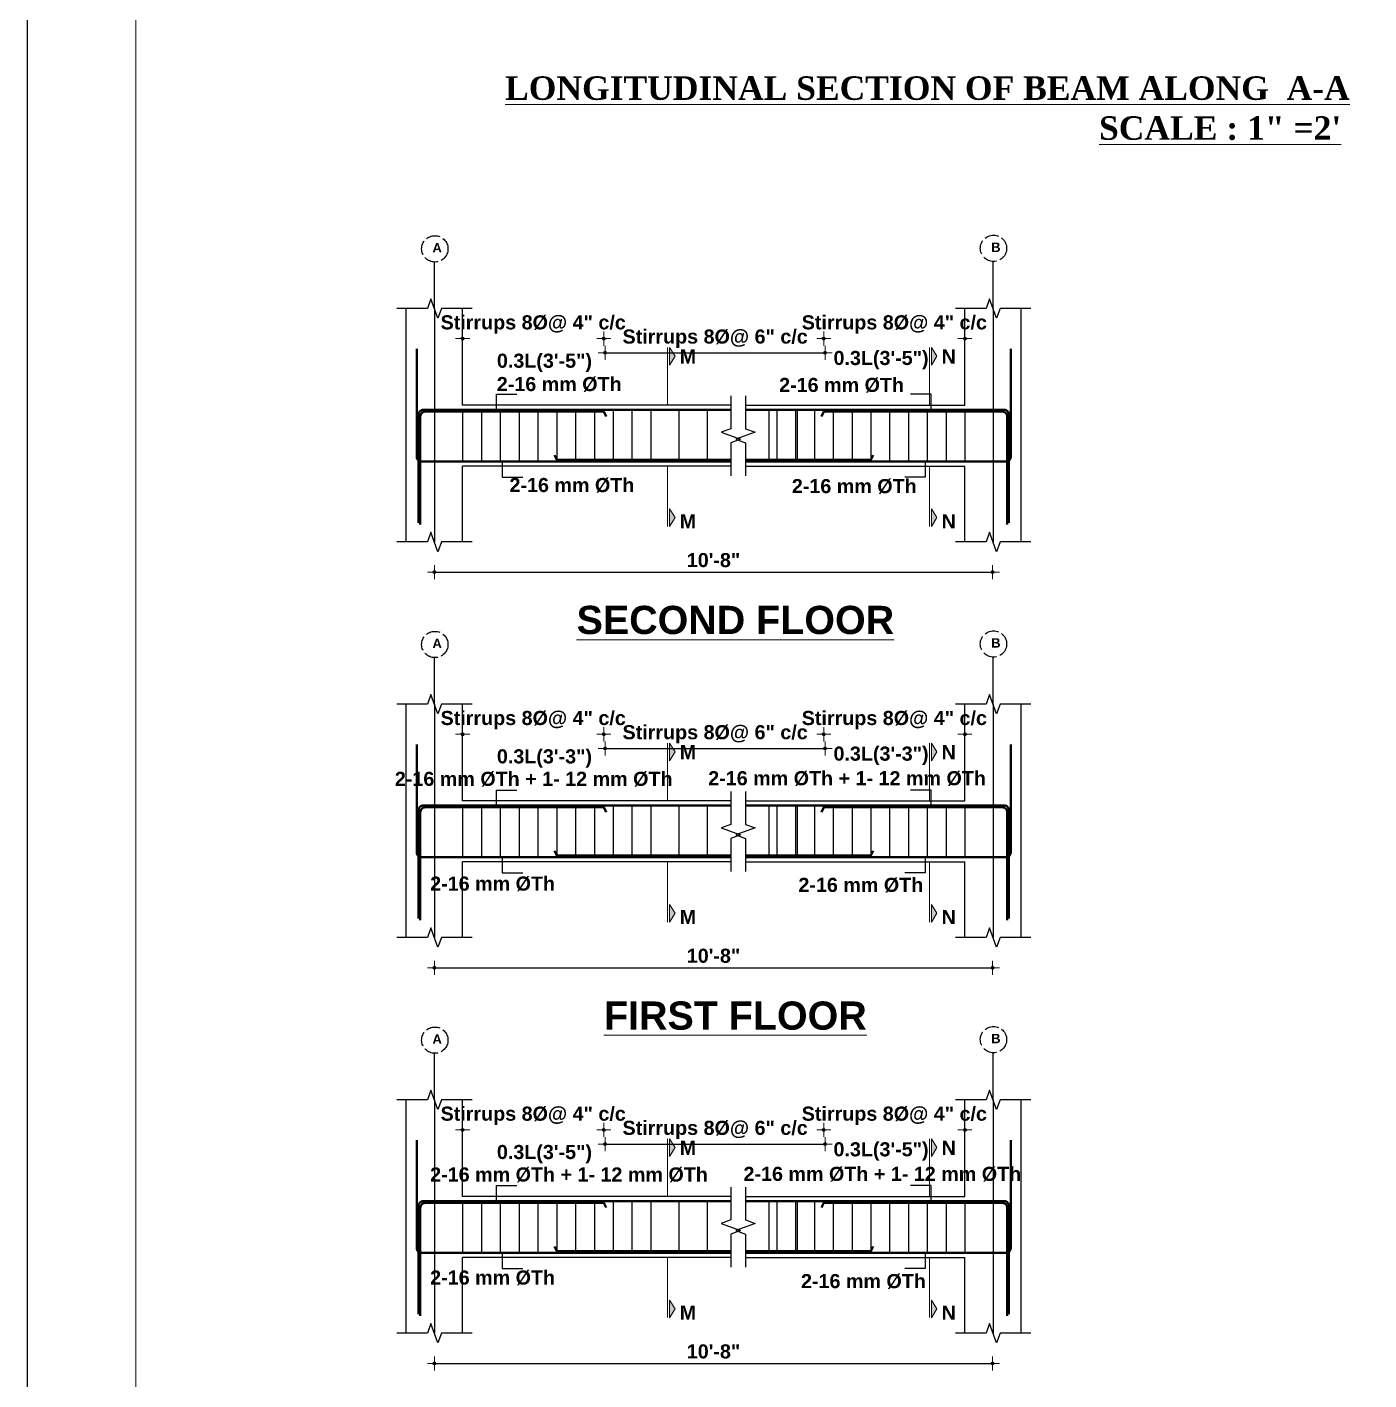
# Model space of a CAD drawing. Header units: inches. Extents: x 85856 to 287200, y -126184 to 75211.
# Drawn here: x 180550 to 181121, y -24135 to -23560 of the extents above; entities that cross this region are included whole.
import ezdxf
from ezdxf.enums import TextEntityAlignment as Align

# ---------------------------------------------------------------- set-up
doc = ezdxf.new("R2010")
doc.units = ezdxf.units.IN
doc.header["$LTSCALE"] = 0.5
doc.header["$MEASUREMENT"] = 0
doc.header["$PDMODE"] = 66
doc.linetypes.add('ACAD_ISO02W100', pattern=[15, 12, -3])
for name, color, linetype, lineweight in [('BAR', 5, 'Continuous', 40), ('dimension', 100, 'Continuous', 13), ('ELE1', 3, 'Continuous', 9), ('HATCH1', 4, 'ACAD_ISO02W100', 13), ('TEXT', 220, 'Continuous', 9)]:
    doc.layers.add(name, color=color, linetype=linetype, lineweight=lineweight)
doc.layers.add('STIRRUP', color=10, linetype='Continuous')
doc.styles.add('1.8 str', font='times.ttf', dxfattribs={"width": 0.8, "height": 6})
doc.styles.add('STYLE1', font='arialbd.ttf')
doc.dimstyles.new('1.4', dxfattribs={"dimscale": 0, "dimtxt": 6, "dimasz": 0.5, "dimexe": 2, "dimexo": 9, "dimgap": 2, "dimtad": 1, "dimdec": 0, "dimlfac": 0.5, "dimzin": 3, "dimdsep": 46, "dimlunit": 4, "dimtxsty": '1.8 str', "dimblk": 'DIM', "dimcen": 3, "dimdle": 3, "dimse1": 1, "dimse2": 1, "dimclrd": 256, "dimclre": 256, "dimclrt": 7, "dimadec": 1, "dimazin": 2, "dimtfac": 1, "dimtdec": 0, "dimtix": 1, "dimtofl": 0, "dimtmove": 2, "dimatfit": 3, "dimldrblk": 'arrow', "dimfxl": 2, "dimfrac": 2, "dimtolj": 2, "dimtzin": 0, "dimarcsym": 0})

# ---------------------------------------------------------------- blocks, each defined once
blk = doc.blocks.new('DIM')
at = {"layer": 'dimension'}
h = blk.add_hatch(color=256, dxfattribs=at)
h.paths.add_polyline_path([(0, 1.3), (0, 0), (1.3, 0, 0.414214)])
h.paths.add_polyline_path([(1.3, 0), (0, 0), (0, -1.3, 0.414214)])
h.paths.add_polyline_path([(0, 0), (-1.3, 0, 0.414214), (0, -1.3)])
h.paths.add_polyline_path([(0, 1.3, 0.414214), (-1.3, 0), (0, 0)])
for p, q in [((-6, 0), (6, 0)), ((0, 6), (0, -6))]:
    blk.add_line(p, q, dxfattribs=at)
blk.add_circle((0, 0), 1.28, dxfattribs=at)
blk = doc.blocks.new('*D712')
at = {"layer": 'Defpoints', "color": 0, "ltscale": 10, "transparency": 16777216}
for p in [(180735.14, -24028.89), (180735.14, -24042.44), (180795.14, -24059.95)]:
    blk.add_point(p, dxfattribs=at)
at = {"layer": 'dimension', "lineweight": -2, "ltscale": 10, "transparency": 16777216}
for p, q in [((180734.64, -24028.89), (180734.14, -24028.89)), ((180795.64, -24028.89), (180796.14, -24028.89))]:
    blk.add_line(p, q, dxfattribs=at)
at = {"layer": 'dimension', "lineweight": -2, "ltscale": 10, "transparency": 16777216, "xscale": 0.5, "yscale": 0.5, "zscale": 0.5}
blk.add_blockref('DIM', (180735.14, -24028.89), dxfattribs=at)
at = {"layer": 'dimension', "lineweight": -2, "ltscale": 10, "transparency": 16777216, "xscale": 0.5, "yscale": 0.5, "zscale": 0.5, "rotation": 180}
blk.add_blockref('DIM', (180795.14, -24028.89), dxfattribs=at)
at = {"layer": 'dimension', "color": 7, "ltscale": 10, "transparency": 16777216, "insert": (180765.14, -24022.87), "char_height": 6, "attachment_point": 5, "style": 'STYLE1'}
blk.add_mtext('\\A2;Stirrups 8%%C@ 4" c/c', dxfattribs=at)
blk = doc.blocks.new('arrow')
at = {"layer": 'dimension'}
blk.add_lwpolyline([(1.2, 0, 0, 2.1, 0), (-2.3, 0, 0, 0, 0), (1.2, 0, 0, 0, 0)], format="xyseb", dxfattribs=at)
blk = doc.blocks.new('*D713')
at = {"layer": 'Defpoints', "color": 0, "ltscale": 10, "transparency": 16777216}
for p in [(180948.71, -24028.89), (180948.71, -24042.44), (180888.71, -24059.95)]:
    blk.add_point(p, dxfattribs=at)
at = {"layer": 'dimension', "lineweight": -2, "ltscale": 10, "transparency": 16777216}
for p, q in [((180888.21, -24028.89), (180887.71, -24028.89)), ((180949.21, -24028.89), (180949.71, -24028.89))]:
    blk.add_line(p, q, dxfattribs=at)
at = {"layer": 'dimension', "lineweight": -2, "ltscale": 10, "transparency": 16777216, "xscale": 0.5, "yscale": 0.5, "zscale": 0.5}
blk.add_blockref('DIM', (180888.71, -24028.89), dxfattribs=at)
at = {"layer": 'dimension', "lineweight": -2, "ltscale": 10, "transparency": 16777216, "xscale": 0.5, "yscale": 0.5, "zscale": 0.5, "rotation": 180}
blk.add_blockref('DIM', (180948.71, -24028.89), dxfattribs=at)
at = {"layer": 'dimension', "color": 7, "ltscale": 10, "transparency": 16777216, "insert": (180918.71, -24022.87), "char_height": 6, "attachment_point": 5, "style": 'STYLE1'}
blk.add_mtext('\\A2;Stirrups 8%%C@ 4" c/c', dxfattribs=at)
blk = doc.blocks.new('*D714')
at = {"layer": 'Defpoints', "color": 0, "ltscale": 10, "transparency": 16777216}
for p in [(180889.29, -24034.93), (180795.73, -24066.35), (180889.29, -24066.35)]:
    blk.add_point(p, dxfattribs=at)
at = {"layer": 'dimension', "lineweight": -2, "ltscale": 10, "transparency": 16777216}
blk.add_line((180796.23, -24034.93), (180888.79, -24034.93), dxfattribs=at)
at = {"layer": 'dimension', "lineweight": -2, "ltscale": 10, "transparency": 16777216, "xscale": 0.5, "yscale": 0.5, "zscale": 0.5, "rotation": 180}
blk.add_blockref('DIM', (180795.73, -24034.93), dxfattribs=at)
at = {"layer": 'dimension', "lineweight": -2, "ltscale": 10, "transparency": 16777216, "xscale": 0.5, "yscale": 0.5, "zscale": 0.5}
blk.add_blockref('DIM', (180889.29, -24034.93), dxfattribs=at)
at = {"layer": 'dimension', "color": 7, "ltscale": 10, "transparency": 16777216, "insert": (180842.51, -24028.9), "char_height": 6, "attachment_point": 5, "style": 'STYLE1'}
blk.add_mtext('\\A2;Stirrups 8%%C@ 6" c/c', dxfattribs=at)
blk = doc.blocks.new('*D715')
at = {"layer": 'Defpoints', "color": 0, "ltscale": 10, "transparency": 16777216}
for p in [(180723.14, -24115.39), (180960.49, -24115.39), (180960.49, -24128.2)]:
    blk.add_point(p, dxfattribs=at)
at = {"layer": 'dimension', "lineweight": -2, "ltscale": 10, "transparency": 16777216}
blk.add_line((180723.64, -24128.2), (180959.99, -24128.2), dxfattribs=at)
at = {"layer": 'dimension', "lineweight": -2, "ltscale": 10, "transparency": 16777216, "xscale": 0.5, "yscale": 0.5, "zscale": 0.5, "rotation": 180}
blk.add_blockref('DIM', (180723.14, -24128.2), dxfattribs=at)
at = {"layer": 'dimension', "lineweight": -2, "ltscale": 10, "transparency": 16777216, "xscale": 0.5, "yscale": 0.5, "zscale": 0.5}
blk.add_blockref('DIM', (180960.49, -24128.2), dxfattribs=at)
at = {"layer": 'dimension', "color": 7, "ltscale": 10, "transparency": 16777216, "insert": (180841.82, -24123.14), "char_height": 6, "attachment_point": 5, "style": 'STYLE1'}
blk.add_mtext('\\A2;10\'-8"', dxfattribs=at)
blk = doc.blocks.new('*D716')
at = {"layer": 'Defpoints', "color": 0, "ltscale": 10, "transparency": 16777216}
for p in [(180735.14, -23860.6), (180735.14, -23874.14), (180795.14, -23891.66)]:
    blk.add_point(p, dxfattribs=at)
at = {"layer": 'dimension', "lineweight": -2, "ltscale": 10, "transparency": 16777216}
for p, q in [((180734.64, -23860.6), (180734.14, -23860.6)), ((180795.64, -23860.6), (180796.14, -23860.6))]:
    blk.add_line(p, q, dxfattribs=at)
at = {"layer": 'dimension', "lineweight": -2, "ltscale": 10, "transparency": 16777216, "xscale": 0.5, "yscale": 0.5, "zscale": 0.5}
blk.add_blockref('DIM', (180735.14, -23860.6), dxfattribs=at)
at = {"layer": 'dimension', "lineweight": -2, "ltscale": 10, "transparency": 16777216, "xscale": 0.5, "yscale": 0.5, "zscale": 0.5, "rotation": 180}
blk.add_blockref('DIM', (180795.14, -23860.6), dxfattribs=at)
at = {"layer": 'dimension', "color": 7, "ltscale": 10, "transparency": 16777216, "insert": (180765.14, -23854.57), "char_height": 6, "attachment_point": 5, "style": 'STYLE1'}
blk.add_mtext('\\A2;Stirrups 8%%C@ 4" c/c', dxfattribs=at)
blk = doc.blocks.new('*D717')
at = {"layer": 'Defpoints', "color": 0, "ltscale": 10, "transparency": 16777216}
for p in [(180948.71, -23860.6), (180948.71, -23874.14), (180888.71, -23891.66)]:
    blk.add_point(p, dxfattribs=at)
at = {"layer": 'dimension', "lineweight": -2, "ltscale": 10, "transparency": 16777216}
for p, q in [((180888.21, -23860.6), (180887.71, -23860.6)), ((180949.21, -23860.6), (180949.71, -23860.6))]:
    blk.add_line(p, q, dxfattribs=at)
at = {"layer": 'dimension', "lineweight": -2, "ltscale": 10, "transparency": 16777216, "xscale": 0.5, "yscale": 0.5, "zscale": 0.5}
blk.add_blockref('DIM', (180888.71, -23860.6), dxfattribs=at)
at = {"layer": 'dimension', "lineweight": -2, "ltscale": 10, "transparency": 16777216, "xscale": 0.5, "yscale": 0.5, "zscale": 0.5, "rotation": 180}
blk.add_blockref('DIM', (180948.71, -23860.6), dxfattribs=at)
at = {"layer": 'dimension', "color": 7, "ltscale": 10, "transparency": 16777216, "insert": (180918.71, -23854.57), "char_height": 6, "attachment_point": 5, "style": 'STYLE1'}
blk.add_mtext('\\A2;Stirrups 8%%C@ 4" c/c', dxfattribs=at)
blk = doc.blocks.new('*D718')
at = {"layer": 'Defpoints', "color": 0, "ltscale": 10, "transparency": 16777216}
for p in [(180889.29, -23866.63), (180795.73, -23898.06), (180889.29, -23898.06)]:
    blk.add_point(p, dxfattribs=at)
at = {"layer": 'dimension', "lineweight": -2, "ltscale": 10, "transparency": 16777216}
blk.add_line((180796.23, -23866.63), (180888.79, -23866.63), dxfattribs=at)
at = {"layer": 'dimension', "lineweight": -2, "ltscale": 10, "transparency": 16777216, "xscale": 0.5, "yscale": 0.5, "zscale": 0.5, "rotation": 180}
blk.add_blockref('DIM', (180795.73, -23866.63), dxfattribs=at)
at = {"layer": 'dimension', "lineweight": -2, "ltscale": 10, "transparency": 16777216, "xscale": 0.5, "yscale": 0.5, "zscale": 0.5}
blk.add_blockref('DIM', (180889.29, -23866.63), dxfattribs=at)
at = {"layer": 'dimension', "color": 7, "ltscale": 10, "transparency": 16777216, "insert": (180842.51, -23860.61), "char_height": 6, "attachment_point": 5, "style": 'STYLE1'}
blk.add_mtext('\\A2;Stirrups 8%%C@ 6" c/c', dxfattribs=at)
blk = doc.blocks.new('*D719')
at = {"layer": 'Defpoints', "color": 0, "ltscale": 10, "transparency": 16777216}
for p in [(180735.14, -23692.31), (180735.14, -23705.85), (180795.14, -23723.36)]:
    blk.add_point(p, dxfattribs=at)
at = {"layer": 'dimension', "lineweight": -2, "ltscale": 10, "transparency": 16777216}
for p, q in [((180734.64, -23692.31), (180734.14, -23692.31)), ((180795.64, -23692.31), (180796.14, -23692.31))]:
    blk.add_line(p, q, dxfattribs=at)
at = {"layer": 'dimension', "lineweight": -2, "ltscale": 10, "transparency": 16777216, "xscale": 0.5, "yscale": 0.5, "zscale": 0.5}
blk.add_blockref('DIM', (180735.14, -23692.31), dxfattribs=at)
at = {"layer": 'dimension', "lineweight": -2, "ltscale": 10, "transparency": 16777216, "xscale": 0.5, "yscale": 0.5, "zscale": 0.5, "rotation": 180}
blk.add_blockref('DIM', (180795.14, -23692.31), dxfattribs=at)
at = {"layer": 'dimension', "color": 7, "ltscale": 10, "transparency": 16777216, "insert": (180765.14, -23686.28), "char_height": 6, "attachment_point": 5, "style": 'STYLE1'}
blk.add_mtext('\\A2;Stirrups 8%%C@ 4" c/c', dxfattribs=at)
blk = doc.blocks.new('*D720')
at = {"layer": 'Defpoints', "color": 0, "ltscale": 10, "transparency": 16777216}
for p in [(180948.71, -23692.31), (180948.71, -23705.85), (180888.71, -23723.36)]:
    blk.add_point(p, dxfattribs=at)
at = {"layer": 'dimension', "lineweight": -2, "ltscale": 10, "transparency": 16777216}
for p, q in [((180888.21, -23692.31), (180887.71, -23692.31)), ((180949.21, -23692.31), (180949.71, -23692.31))]:
    blk.add_line(p, q, dxfattribs=at)
at = {"layer": 'dimension', "lineweight": -2, "ltscale": 10, "transparency": 16777216, "xscale": 0.5, "yscale": 0.5, "zscale": 0.5}
blk.add_blockref('DIM', (180888.71, -23692.31), dxfattribs=at)
at = {"layer": 'dimension', "lineweight": -2, "ltscale": 10, "transparency": 16777216, "xscale": 0.5, "yscale": 0.5, "zscale": 0.5, "rotation": 180}
blk.add_blockref('DIM', (180948.71, -23692.31), dxfattribs=at)
at = {"layer": 'dimension', "color": 7, "ltscale": 10, "transparency": 16777216, "insert": (180918.71, -23686.28), "char_height": 6, "attachment_point": 5, "style": 'STYLE1'}
blk.add_mtext('\\A2;Stirrups 8%%C@ 4" c/c', dxfattribs=at)
blk = doc.blocks.new('*D721')
at = {"layer": 'Defpoints', "color": 0, "ltscale": 10, "transparency": 16777216}
for p in [(180889.29, -23698.34), (180795.73, -23729.77), (180889.29, -23729.77)]:
    blk.add_point(p, dxfattribs=at)
at = {"layer": 'dimension', "lineweight": -2, "ltscale": 10, "transparency": 16777216}
blk.add_line((180796.23, -23698.34), (180888.79, -23698.34), dxfattribs=at)
at = {"layer": 'dimension', "lineweight": -2, "ltscale": 10, "transparency": 16777216, "xscale": 0.5, "yscale": 0.5, "zscale": 0.5, "rotation": 180}
blk.add_blockref('DIM', (180795.73, -23698.34), dxfattribs=at)
at = {"layer": 'dimension', "lineweight": -2, "ltscale": 10, "transparency": 16777216, "xscale": 0.5, "yscale": 0.5, "zscale": 0.5}
blk.add_blockref('DIM', (180889.29, -23698.34), dxfattribs=at)
at = {"layer": 'dimension', "color": 7, "ltscale": 10, "transparency": 16777216, "insert": (180842.51, -23692.32), "char_height": 6, "attachment_point": 5, "style": 'STYLE1'}
blk.add_mtext('\\A2;Stirrups 8%%C@ 6" c/c', dxfattribs=at)
blk = doc.blocks.new('*D1050')
at = {"layer": 'Defpoints', "color": 0, "ltscale": 10, "transparency": 16777216}
for p in [(180723.14, -23947.1), (180960.49, -23947.1), (180960.49, -23959.91)]:
    blk.add_point(p, dxfattribs=at)
at = {"layer": 'dimension', "lineweight": -2, "ltscale": 10, "transparency": 16777216}
blk.add_line((180723.64, -23959.91), (180959.99, -23959.91), dxfattribs=at)
at = {"layer": 'dimension', "lineweight": -2, "ltscale": 10, "transparency": 16777216, "xscale": 0.5, "yscale": 0.5, "zscale": 0.5, "rotation": 180}
blk.add_blockref('DIM', (180723.14, -23959.91), dxfattribs=at)
at = {"layer": 'dimension', "lineweight": -2, "ltscale": 10, "transparency": 16777216, "xscale": 0.5, "yscale": 0.5, "zscale": 0.5}
blk.add_blockref('DIM', (180960.49, -23959.91), dxfattribs=at)
at = {"layer": 'dimension', "color": 7, "ltscale": 10, "transparency": 16777216, "insert": (180841.82, -23954.84), "char_height": 6, "attachment_point": 5, "style": 'STYLE1'}
blk.add_mtext('\\A2;10\'-8"', dxfattribs=at)
blk = doc.blocks.new('*D1051')
at = {"layer": 'Defpoints', "color": 0, "ltscale": 10, "transparency": 16777216}
for p in [(180723.14, -23778.8), (180960.49, -23778.8), (180960.49, -23791.62)]:
    blk.add_point(p, dxfattribs=at)
at = {"layer": 'dimension', "lineweight": -2, "ltscale": 10, "transparency": 16777216}
blk.add_line((180723.64, -23791.62), (180959.99, -23791.62), dxfattribs=at)
at = {"layer": 'dimension', "lineweight": -2, "ltscale": 10, "transparency": 16777216, "xscale": 0.5, "yscale": 0.5, "zscale": 0.5, "rotation": 180}
blk.add_blockref('DIM', (180723.14, -23791.62), dxfattribs=at)
at = {"layer": 'dimension', "lineweight": -2, "ltscale": 10, "transparency": 16777216, "xscale": 0.5, "yscale": 0.5, "zscale": 0.5}
blk.add_blockref('DIM', (180960.49, -23791.62), dxfattribs=at)
at = {"layer": 'dimension', "color": 7, "ltscale": 10, "transparency": 16777216, "insert": (180841.82, -23786.55), "char_height": 6, "attachment_point": 5, "style": 'STYLE1'}
blk.add_mtext('\\A2;10\'-8"', dxfattribs=at)

msp = doc.modelspace()

# ---------------------------------------------------------------- hatches: boundary and pattern name
at = {"layer": 'TEXT', "ltscale": 10}
for points in [[(180823.13, -23696.07), (180823.13, -23703.57), (180825.44, -23699.82)], [(180934.51, -23696.07), (180934.51, -23703.57), (180936.82, -23699.82)], [(180823.13, -23772.21), (180823.13, -23764.7), (180825.44, -23768.45)], [(180934.51, -23772.21), (180934.51, -23764.7), (180936.82, -23768.45)], [(180823.13, -23864.36), (180823.13, -23871.86), (180825.44, -23868.11)], [(180934.51, -23864.36), (180934.51, -23871.86), (180936.82, -23868.11)], [(180823.13, -23940.5), (180823.13, -23933), (180825.44, -23936.75)], [(180934.51, -23940.5), (180934.51, -23933), (180936.82, -23936.75)], [(180823.13, -24032.65), (180823.13, -24040.15), (180825.44, -24036.4)], [(180934.51, -24032.65), (180934.51, -24040.15), (180936.82, -24036.4)], [(180823.13, -24108.79), (180823.13, -24101.29), (180825.44, -24105.04)], [(180934.51, -24108.79), (180934.51, -24101.29), (180936.82, -24105.04)]]:
    msp.add_hatch(color=256, dxfattribs=at).paths.add_polyline_path(points)

# ---------------------------------------------------------------- linework, layer by layer
for p, q in [((180723.14, -23679.45), (180723.14, -23659.5)), ((180960.71, -23679.45), (180960.71, -23659.5)), ((180723.14, -23679.45), (180723.14, -23778.8)), ((180960.71, -23679.45), (180960.71, -23778.8)), ((180723.14, -23847.74), (180723.14, -23827.79)), ((180960.71, -23847.74), (180960.71, -23827.79)), ((180723.14, -23847.74), (180723.14, -23947.1)), ((180960.71, -23847.74), (180960.71, -23947.1)), ((180723.14, -24016.03), (180723.14, -23996.08)), ((180960.71, -24016.03), (180960.71, -23996.08)), ((180723.14, -24016.03), (180723.14, -24115.39)), ((180960.71, -24016.03), (180960.71, -24115.39))]:
    msp.add_line(p, q)
at = {"ltscale": 10}
for p, q in [((180711.14, -23778.8), (180711.14, -23679.45)), ((180735.14, -23720.61), (180735.14, -23679.45)), ((180948.71, -23720.61), (180948.71, -23679.45)), ((180972.71, -23723.36), (180972.71, -23679.45)), ((180849.14, -23720.61), (180735.14, -23720.61)), ((180855.36, -23720.61), (180948.71, -23720.61)), ((180972.71, -23778.8), (180972.71, -23723.36)), ((180849.14, -23746.61), (180735.14, -23746.61)), ((180735.14, -23778.8), (180735.14, -23746.61)), ((180855.36, -23746.61), (180948.71, -23746.61)), ((180948.71, -23778.8), (180948.71, -23746.61)), ((180711.14, -23947.1), (180711.14, -23847.74)), ((180735.14, -23888.91), (180735.14, -23847.74)), ((180948.71, -23888.91), (180948.71, -23847.74)), ((180972.71, -23891.66), (180972.71, -23847.74)), ((180849.14, -23888.91), (180735.14, -23888.91)), ((180855.36, -23888.91), (180948.71, -23888.91)), ((180972.71, -23947.1), (180972.71, -23891.66)), ((180849.14, -23914.91), (180735.14, -23914.91)), ((180735.14, -23947.1), (180735.14, -23914.91)), ((180855.36, -23914.91), (180948.71, -23914.91)), ((180948.71, -23947.1), (180948.71, -23914.91)), ((180711.14, -24115.39), (180711.14, -24016.03)), ((180735.14, -24057.2), (180735.14, -24016.03)), ((180948.71, -24057.2), (180948.71, -24016.03)), ((180972.71, -24059.95), (180972.71, -24016.03)), ((180849.14, -24057.2), (180735.14, -24057.2)), ((180855.36, -24057.2), (180948.71, -24057.2)), ((180972.71, -24115.39), (180972.71, -24059.95)), ((180849.14, -24083.2), (180735.14, -24083.2)), ((180735.14, -24115.39), (180735.14, -24083.2)), ((180855.36, -24083.2), (180948.71, -24083.2)), ((180948.71, -24115.39), (180948.71, -24083.2))]:
    msp.add_line(p, q, dxfattribs=at)
at = {"linetype": 'Continuous', "ltscale": 10}
for points in [[(180739.14, -23679.45), (180726.14, -23679.45), (180724.64, -23683.57), (180721.64, -23675.33), (180720.14, -23679.45), (180707.14, -23679.45)], [(180976.71, -23679.45), (180963.71, -23679.45), (180962.21, -23683.57), (180959.21, -23675.33), (180957.71, -23679.45), (180944.71, -23679.45)], [(180849.14, -23716.61), (180849.14, -23730.61), (180845.02, -23732.11), (180853.26, -23735.11), (180849.14, -23736.61), (180849.14, -23750.61)], [(180849.14, -23716.61), (180849.14, -23730.61), (180845.02, -23732.11), (180853.26, -23735.11), (180849.14, -23736.61), (180849.14, -23750.61)], [(180855.36, -23716.61), (180855.36, -23730.61), (180859.48, -23732.11), (180851.24, -23735.11), (180855.36, -23736.61), (180855.36, -23750.61)], [(180855.36, -23716.61), (180855.36, -23730.61), (180859.48, -23732.11), (180851.24, -23735.11), (180855.36, -23736.61), (180855.36, -23750.61)], [(180739.14, -23778.8), (180726.14, -23778.8), (180724.64, -23782.93), (180721.64, -23774.68), (180720.14, -23778.8), (180707.14, -23778.8)], [(180976.71, -23778.8), (180963.71, -23778.8), (180962.21, -23782.93), (180959.21, -23774.68), (180957.71, -23778.8), (180944.71, -23778.8)], [(180739.14, -23847.74), (180726.14, -23847.74), (180724.64, -23851.86), (180721.64, -23843.62), (180720.14, -23847.74), (180707.14, -23847.74)], [(180976.71, -23847.74), (180963.71, -23847.74), (180962.21, -23851.86), (180959.21, -23843.62), (180957.71, -23847.74), (180944.71, -23847.74)], [(180849.14, -23884.91), (180849.14, -23898.91), (180845.02, -23900.41), (180853.26, -23903.41), (180849.14, -23904.91), (180849.14, -23918.91)], [(180849.14, -23884.91), (180849.14, -23898.91), (180845.02, -23900.41), (180853.26, -23903.41), (180849.14, -23904.91), (180849.14, -23918.91)], [(180855.36, -23884.91), (180855.36, -23898.91), (180859.48, -23900.41), (180851.24, -23903.41), (180855.36, -23904.91), (180855.36, -23918.91)], [(180855.36, -23884.91), (180855.36, -23898.91), (180859.48, -23900.41), (180851.24, -23903.41), (180855.36, -23904.91), (180855.36, -23918.91)], [(180739.14, -23947.1), (180726.14, -23947.1), (180724.64, -23951.22), (180721.64, -23942.98), (180720.14, -23947.1), (180707.14, -23947.1)], [(180976.71, -23947.1), (180963.71, -23947.1), (180962.21, -23951.22), (180959.21, -23942.98), (180957.71, -23947.1), (180944.71, -23947.1)], [(180739.14, -24016.03), (180726.14, -24016.03), (180724.64, -24020.15), (180721.64, -24011.91), (180720.14, -24016.03), (180707.14, -24016.03)], [(180976.71, -24016.03), (180963.71, -24016.03), (180962.21, -24020.15), (180959.21, -24011.91), (180957.71, -24016.03), (180944.71, -24016.03)], [(180849.14, -24053.2), (180849.14, -24067.2), (180845.02, -24068.7), (180853.26, -24071.7), (180849.14, -24073.2), (180849.14, -24087.2)], [(180849.14, -24053.2), (180849.14, -24067.2), (180845.02, -24068.7), (180853.26, -24071.7), (180849.14, -24073.2), (180849.14, -24087.2)], [(180855.36, -24053.2), (180855.36, -24067.2), (180859.48, -24068.7), (180851.24, -24071.7), (180855.36, -24073.2), (180855.36, -24087.2)], [(180855.36, -24053.2), (180855.36, -24067.2), (180859.48, -24068.7), (180851.24, -24071.7), (180855.36, -24073.2), (180855.36, -24087.2)], [(180739.14, -24115.39), (180726.14, -24115.39), (180724.64, -24119.51), (180721.64, -24111.27), (180720.14, -24115.39), (180707.14, -24115.39)], [(180976.71, -24115.39), (180963.71, -24115.39), (180962.21, -24119.51), (180959.21, -24111.27), (180957.71, -24115.39), (180944.71, -24115.39)]]:
    msp.add_lwpolyline(points, dxfattribs=at)
at = {"layer": 'BAR', "ltscale": 10}
for p, q in [((180723.14, -23722.61), (180718.41, -23722.61)), ((180723.14, -23722.61), (180849.14, -23722.61)), ((180960.71, -23722.61), (180855.36, -23722.61)), ((180723.14, -23744.61), (180717.14, -23744.61)), ((180723.14, -23744.61), (180849.14, -23744.61)), ((180960.71, -23744.61), (180855.36, -23744.61)), ((180723.14, -23890.91), (180718.41, -23890.91)), ((180723.14, -23890.91), (180849.14, -23890.91)), ((180960.71, -23890.91), (180855.36, -23890.91)), ((180723.14, -23912.91), (180717.14, -23912.91)), ((180723.14, -23912.91), (180849.14, -23912.91)), ((180960.71, -23912.91), (180855.36, -23912.91)), ((180723.14, -24059.2), (180718.41, -24059.2)), ((180723.14, -24059.2), (180849.14, -24059.2)), ((180960.71, -24059.2), (180855.36, -24059.2)), ((180723.14, -24081.2), (180717.14, -24081.2)), ((180723.14, -24081.2), (180849.14, -24081.2)), ((180960.71, -24081.2), (180855.36, -24081.2))]:
    msp.add_line(p, q, dxfattribs=at)
for points in [[(180735.14, -23744.61), (180717.66, -23744.61, -0.414214), (180715.64, -23742.6), (180715.64, -23696.61)], [(180948.71, -23744.61), (180966.19, -23744.61, 0.414214), (180968.21, -23742.6), (180968.21, -23696.61)], [(180716.39, -23770.61), (180716.39, -23724.63, -0.414214), (180718.41, -23722.61), (180735.14, -23722.61)], [(180717.14, -23771.36), (180717.14, -23725.38, -0.414214), (180719.16, -23723.36), (180735.14, -23723.36)], [(180967.46, -23770.61), (180967.46, -23724.63, 0.414214), (180965.44, -23722.61), (180948.71, -23722.61)], [(180966.71, -23771.36), (180966.71, -23725.38, 0.414214), (180964.69, -23723.36), (180948.71, -23723.36)], [(180735.14, -23912.91), (180717.66, -23912.91, -0.414214), (180715.64, -23910.89), (180715.64, -23864.91)], [(180948.71, -23912.91), (180966.19, -23912.91, 0.414214), (180968.21, -23910.89), (180968.21, -23864.91)], [(180716.39, -23938.91), (180716.39, -23892.92, -0.414214), (180718.41, -23890.91), (180735.14, -23890.91)], [(180717.14, -23939.66), (180717.14, -23893.67, -0.414214), (180719.16, -23891.66), (180735.14, -23891.66)], [(180967.46, -23938.91), (180967.46, -23892.92, 0.414214), (180965.44, -23890.91), (180948.71, -23890.91)], [(180966.71, -23939.66), (180966.71, -23893.67, 0.414214), (180964.69, -23891.66), (180948.71, -23891.66)], [(180735.14, -24081.2), (180717.66, -24081.2, -0.414214), (180715.64, -24079.18), (180715.64, -24033.2)], [(180948.71, -24081.2), (180966.19, -24081.2, 0.414214), (180968.21, -24079.18), (180968.21, -24033.2)], [(180716.39, -24107.2), (180716.39, -24061.21, -0.414214), (180718.41, -24059.2), (180735.14, -24059.2)], [(180967.46, -24107.2), (180967.46, -24061.21, 0.414214), (180965.44, -24059.2), (180948.71, -24059.2)], [(180717.14, -24107.95), (180717.14, -24061.96, -0.414214), (180719.16, -24059.95), (180735.14, -24059.95)], [(180966.71, -24107.95), (180966.71, -24061.96, 0.414214), (180964.69, -24059.95), (180948.71, -24059.95)]]:
    msp.add_lwpolyline(points, format="xyb", dxfattribs=at)
for points in [[(180719.16, -23723.36), (180723.14, -23723.36)], [(180796.19, -23725.36), (180795.14, -23723.36), (180723.14, -23723.36)], [(180887.67, -23725.36), (180888.71, -23723.36), (180960.71, -23723.36)], [(180774.19, -23741.86), (180775.14, -23743.86), (180849.14, -23743.86)], [(180909.67, -23741.86), (180908.71, -23743.86), (180855.36, -23743.86)], [(180719.16, -23891.66), (180723.14, -23891.66)], [(180796.19, -23893.66), (180795.14, -23891.66), (180723.14, -23891.66)], [(180887.67, -23893.66), (180888.71, -23891.66), (180960.71, -23891.66)], [(180774.19, -23910.16), (180775.14, -23912.16), (180849.14, -23912.16)], [(180909.67, -23910.16), (180908.71, -23912.16), (180855.36, -23912.16)], [(180719.16, -24059.95), (180723.14, -24059.95)], [(180796.19, -24061.95), (180795.14, -24059.95), (180723.14, -24059.95)], [(180887.67, -24061.95), (180888.71, -24059.95), (180960.71, -24059.95)], [(180774.19, -24078.45), (180775.14, -24080.45), (180849.14, -24080.45)], [(180909.67, -24078.45), (180908.71, -24080.45), (180855.36, -24080.45)]]:
    msp.add_lwpolyline(points, dxfattribs=at)
at = {"layer": 'Defpoints'}
msp.add_lwpolyline([(183727.51, -22979.69), (180549.91, -22979.69), (180549.91, -25227.65), (183727.51, -25227.65)], close=True, dxfattribs=at)
at = {"layer": 'dimension', "ltscale": 10}
for p, q in [((180822.28, -23720.61), (180822.28, -23696.12)), ((180933.65, -23720.61), (180933.65, -23696.12)), ((180822.28, -23772.16), (180822.28, -23746.61)), ((180933.65, -23772.16), (180933.65, -23746.61)), ((180822.28, -23888.91), (180822.28, -23864.41)), ((180933.65, -23888.91), (180933.65, -23864.41)), ((180822.28, -23940.45), (180822.28, -23914.91)), ((180933.65, -23940.45), (180933.65, -23914.91)), ((180822.28, -24057.2), (180822.28, -24032.7)), ((180933.65, -24057.2), (180933.65, -24032.7)), ((180822.28, -24108.74), (180822.28, -24083.2)), ((180933.65, -24108.74), (180933.65, -24083.2))]:
    msp.add_line(p, q, dxfattribs=at)
for points in [[(180823.13, -23703.57), (180823.13, -23696.07), (180825.44, -23699.82), (180823.13, -23703.57)], [(180934.51, -23703.57), (180934.51, -23696.07), (180936.82, -23699.82), (180934.51, -23703.57)], [(180823.13, -23871.86), (180823.13, -23864.36), (180825.44, -23868.11), (180823.13, -23871.86)], [(180934.51, -23871.86), (180934.51, -23864.36), (180936.82, -23868.11), (180934.51, -23871.86)], [(180823.13, -24040.15), (180823.13, -24032.65), (180825.44, -24036.4), (180823.13, -24040.15)], [(180934.51, -24040.15), (180934.51, -24032.65), (180936.82, -24036.4), (180934.51, -24040.15)]]:
    msp.add_lwpolyline(points, dxfattribs=at)
at = {"layer": 'ELE1'}
msp.add_lwpolyline([(180596.23, -23026), (183681.2, -23026), (183681.2, -25181.34), (180596.23, -25181.34)], close=True, dxfattribs=at)
msp.add_lwpolyline([(180596.23, -23026), (183681.2, -23026), (183681.2, -25181.34), (180596.23, -25181.34)], close=True, dxfattribs=at)
at = {"layer": 'HATCH1', "lineweight": 25}
for centre in [(180723.31, -23654.12), (180960.87, -23653.9), (180723.31, -23822.41), (180960.87, -23822.19), (180960.87, -23990.48), (180723.31, -23990.71)]:
    msp.add_circle(centre, 5.6, dxfattribs=at)
at = {"layer": 'STIRRUP'}
for p, q in [((180735.14, -23722.21), (180735.14, -23745.01)), ((180743.14, -23722.21), (180743.14, -23745.01)), ((180751.14, -23722.21), (180751.14, -23745.01)), ((180759.14, -23722.21), (180759.14, -23745.01)), ((180767.14, -23722.21), (180767.14, -23745.01)), ((180775.14, -23722.21), (180775.14, -23745.01)), ((180783.14, -23722.21), (180783.14, -23745.01)), ((180791.14, -23722.21), (180791.14, -23745.01)), ((180799.14, -23722.21), (180799.14, -23745.01)), ((180807.14, -23722.21), (180807.14, -23745.01)), ((180815.14, -23722.21), (180815.14, -23745.01)), ((180827.14, -23722.21), (180827.14, -23745.01)), ((180839.14, -23722.21), (180839.14, -23745.01)), ((180865.36, -23722.21), (180865.36, -23745.01)), ((180868.71, -23722.21), (180868.71, -23745.01)), ((180876.71, -23722.21), (180876.71, -23745.01)), ((180877.36, -23722.21), (180877.36, -23745.01)), ((180884.71, -23722.21), (180884.71, -23745.01)), ((180892.71, -23722.21), (180892.71, -23745.01)), ((180900.71, -23722.21), (180900.71, -23745.01)), ((180908.71, -23722.21), (180908.71, -23745.01)), ((180916.71, -23722.21), (180916.71, -23745.01)), ((180924.71, -23722.21), (180924.71, -23745.01)), ((180932.71, -23722.21), (180932.71, -23745.01)), ((180940.71, -23722.21), (180940.71, -23745.01)), ((180948.71, -23722.21), (180948.71, -23745.01)), ((180735.14, -23890.51), (180735.14, -23913.31)), ((180743.14, -23890.51), (180743.14, -23913.31)), ((180751.14, -23890.51), (180751.14, -23913.31)), ((180759.14, -23890.51), (180759.14, -23913.31)), ((180767.14, -23890.51), (180767.14, -23913.31)), ((180775.14, -23890.51), (180775.14, -23913.31)), ((180783.14, -23890.51), (180783.14, -23913.31)), ((180791.14, -23890.51), (180791.14, -23913.31)), ((180799.14, -23890.51), (180799.14, -23913.31)), ((180807.14, -23890.51), (180807.14, -23913.31)), ((180815.14, -23890.51), (180815.14, -23913.31)), ((180827.14, -23890.51), (180827.14, -23913.31)), ((180839.14, -23890.51), (180839.14, -23913.31)), ((180865.36, -23890.51), (180865.36, -23913.31)), ((180868.71, -23890.51), (180868.71, -23913.31)), ((180876.71, -23890.51), (180876.71, -23913.31)), ((180877.36, -23890.51), (180877.36, -23913.31)), ((180884.71, -23890.51), (180884.71, -23913.31)), ((180892.71, -23890.51), (180892.71, -23913.31)), ((180900.71, -23890.51), (180900.71, -23913.31)), ((180908.71, -23890.51), (180908.71, -23913.31)), ((180916.71, -23890.51), (180916.71, -23913.31)), ((180924.71, -23890.51), (180924.71, -23913.31)), ((180932.71, -23890.51), (180932.71, -23913.31)), ((180940.71, -23890.51), (180940.71, -23913.31)), ((180948.71, -23890.51), (180948.71, -23913.31)), ((180735.14, -24058.8), (180735.14, -24081.6)), ((180743.14, -24058.8), (180743.14, -24081.6)), ((180751.14, -24058.8), (180751.14, -24081.6)), ((180759.14, -24058.8), (180759.14, -24081.6)), ((180767.14, -24058.8), (180767.14, -24081.6)), ((180775.14, -24058.8), (180775.14, -24081.6)), ((180783.14, -24058.8), (180783.14, -24081.6)), ((180791.14, -24058.8), (180791.14, -24081.6)), ((180799.14, -24058.8), (180799.14, -24081.6)), ((180807.14, -24058.8), (180807.14, -24081.6)), ((180815.14, -24058.8), (180815.14, -24081.6)), ((180827.14, -24058.8), (180827.14, -24081.6)), ((180839.14, -24058.8), (180839.14, -24081.6)), ((180865.36, -24058.8), (180865.36, -24081.6)), ((180868.71, -24058.8), (180868.71, -24081.6)), ((180876.71, -24058.8), (180876.71, -24081.6)), ((180877.36, -24058.8), (180877.36, -24081.6)), ((180884.71, -24058.8), (180884.71, -24081.6)), ((180892.71, -24058.8), (180892.71, -24081.6)), ((180900.71, -24058.8), (180900.71, -24081.6)), ((180908.71, -24058.8), (180908.71, -24081.6)), ((180916.71, -24058.8), (180916.71, -24081.6)), ((180924.71, -24058.8), (180924.71, -24081.6)), ((180932.71, -24058.8), (180932.71, -24081.6)), ((180940.71, -24058.8), (180940.71, -24081.6)), ((180948.71, -24058.8), (180948.71, -24081.6))]:
    msp.add_line(p, q, dxfattribs=at)
at = {"layer": 'TEXT', "ltscale": 10}
for points in [[(180823.13, -23764.7), (180823.13, -23772.21), (180825.44, -23768.45), (180823.13, -23764.7)], [(180934.51, -23764.7), (180934.51, -23772.21), (180936.82, -23768.45), (180934.51, -23764.7)], [(180823.13, -23933), (180823.13, -23940.5), (180825.44, -23936.75), (180823.13, -23933)], [(180934.51, -23933), (180934.51, -23940.5), (180936.82, -23936.75), (180934.51, -23933)], [(180823.13, -24101.29), (180823.13, -24108.79), (180825.44, -24105.04), (180823.13, -24101.29)], [(180934.51, -24101.29), (180934.51, -24108.79), (180936.82, -24105.04), (180934.51, -24101.29)]]:
    msp.add_lwpolyline(points, dxfattribs=at)

# ---------------------------------------------------------------- texts
at = {"layer": 'HATCH1', "lineweight": 25, "style": 'STYLE1'}
for s, p in [('A', (180722.28, -23655.67)), ('B', (180959.85, -23655.45)), ('A', (180722.28, -23823.96)), ('B', (180959.85, -23823.74)), ('A', (180722.28, -23992.26)), ('B', (180959.85, -23992.03))]:
    msp.add_text(s, height=4, dxfattribs=at).set_placement(p)
at = {"layer": 'TEXT', "ltscale": 10, "style": 'STYLE1'}
for s, p in [('M', (180827.43, -23702.9)), ('N', (180938.81, -23702.9)), ('2-16 mm %%CTh ', (180749.66, -23714.63)), ('2-16 mm %%CTh ', (180869.73, -23714.99)), ('2-16 mm %%CTh ', (180755.06, -23757.58)), ('2-16 mm %%CTh ', (180875.13, -23758.03)), ('M', (180827.43, -23773.03)), ('N', (180938.81, -23773.03)), ('M', (180827.43, -23871.2)), ('N', (180938.81, -23871.2)), ('2-16 mm %%CTh + 1- 12 mm %%CTh', (180706.32, -23882.54)), ('2-16 mm %%CTh + 1- 12 mm %%CTh', (180839.57, -23882.28)), ('2-16 mm %%CTh', (180721.33, -23927.11)), ('2-16 mm %%CTh', (180877.92, -23927.65)), ('M', (180827.43, -23941.32)), ('N', (180938.81, -23941.32)), ('M', (180827.43, -24039.49)), ('N', (180938.81, -24039.49)), ('2-16 mm %%CTh + 1- 12 mm %%CTh', (180721.33, -24050.83)), ('2-16 mm %%CTh + 1- 12 mm %%CTh', (180854.58, -24050.58)), ('2-16 mm %%CTh ', (180721.33, -24094.67)), ('2-16 mm %%CTh ', (180879.02, -24096.19)), ('M', (180827.43, -24109.62)), ('N', (180938.81, -24109.62))]:
    msp.add_text(s, height=6, dxfattribs=at).set_placement(p)
at = {"layer": 'TEXT', "style": 'STYLE1'}
for s, p in [('0.3L(3\'-5")', (180892.84, -23703.53)), ('0.3L(3\'-5")', (180749.71, -23704.7)), ('0.3L(3\'-3")', (180749.71, -23872.99)), ('0.3L(3\'-3")', (180892.84, -23871.82)), ('0.3L(3\'-5")', (180749.71, -24041.28)), ('0.3L(3\'-5")', (180892.84, -24040.12))]:
    msp.add_text(s, height=6, dxfattribs=at).set_placement(p)
for s, p in [('%%USECOND FLOOR', (180851.11, -23811.96)), ('%%UFIRST FLOOR', (180851.11, -23980.25))]:
    msp.add_text(s, height=12, dxfattribs=at).set_placement(p, align=Align.MIDDLE_CENTER)
at = {"layer": 'TEXT', "char_height": 10, "width": 450.6233, "attachment_point": 3, "style": 'STYLE1'}
for s, insert in [('{\\fTimes New Roman|b1|i0|c0|p18;\\LLONGITUDINAL SECTION OF BEAM ALONG  A-A}', (181112.36, -23580.74)), ('{\\fTimes New Roman|b1|i0|c0|p18;\\LSCALE : 1" =2\'}', (181108.76, -23597.73))]:
    msp.add_mtext(s, dxfattribs=dict(at, insert=insert))

# ---------------------------------------------------------------- dimensions: what is measured, and where the dimension line sits
at = {"layer": 'dimension', "ltscale": 10}
for base, p1, p2, picture, middle in [((180735.14, -23692.31), (180795.14, -23723.36), (180735.14, -23705.85), '*D719', (180765.14, -23686.28)), ((180735.14, -23860.6), (180795.14, -23891.66), (180735.14, -23874.14), '*D716', (180765.14, -23854.57)), ((180735.14, -24028.89), (180795.14, -24059.95), (180735.14, -24042.44), '*D712', (180765.14, -24022.87))]:
    dim = msp.add_linear_dim(base=base, p1=p1, p2=p2, angle=180, text='Stirrups 8%%C@ 4" c/c', dimstyle='1.4', override={"dimscale": 1, "dimtxsty": 'STYLE1'}, dxfattribs=at)
    dim.commit()
    dim.dimension.update_dxf_attribs({"geometry": picture, "text_midpoint": middle})
for base, p1, p2, text, picture, middle in [((180948.71, -23692.31), (180888.71, -23723.36), (180948.71, -23705.85), 'Stirrups 8%%C@ 4" c/c', '*D720', (180918.71, -23686.28)), ((180889.29, -23698.34), (180795.73, -23729.77), (180889.29, -23729.77), 'Stirrups 8%%C@ 6" c/c', '*D721', (180842.51, -23692.32)), ((180960.49, -23791.62), (180723.14, -23778.8), (180960.49, -23778.8), '10\'-8"', '*D1051', (180841.82, -23786.55)), ((180948.71, -23860.6), (180888.71, -23891.66), (180948.71, -23874.14), 'Stirrups 8%%C@ 4" c/c', '*D717', (180918.71, -23854.57)), ((180889.29, -23866.63), (180795.73, -23898.06), (180889.29, -23898.06), 'Stirrups 8%%C@ 6" c/c', '*D718', (180842.51, -23860.61)), ((180960.49, -23959.91), (180723.14, -23947.1), (180960.49, -23947.1), '10\'-8"', '*D1050', (180841.82, -23954.84)), ((180948.71, -24028.89), (180888.71, -24059.95), (180948.71, -24042.44), 'Stirrups 8%%C@ 4" c/c', '*D713', (180918.71, -24022.87)), ((180889.29, -24034.93), (180795.73, -24066.35), (180889.29, -24066.35), 'Stirrups 8%%C@ 6" c/c', '*D714', (180842.51, -24028.9)), ((180960.49, -24128.2), (180723.14, -24115.39), (180960.49, -24115.39), '10\'-8"', '*D715', (180841.82, -24123.14))]:
    dim = msp.add_linear_dim(base=base, p1=p1, p2=p2, text=text, dimstyle='1.4', override={"dimscale": 1, "dimtxsty": 'STYLE1'}, dxfattribs=at)
    dim.commit()
    dim.dimension.update_dxf_attribs({"geometry": picture, "text_midpoint": middle})

# ---------------------------------------------------------------- leaders
for points in [[(180749.5, -23722.21), (180749.5, -23716), (180758.22, -23716)], [(180934.35, -23722.21), (180934.35, -23716), (180925.63, -23716)], [(180751.98, -23745.01), (180751.98, -23751.22), (180760.7, -23751.22)], [(180931.87, -23745.01), (180931.87, -23751.22), (180923.15, -23751.22)], [(180749.5, -23890.51), (180749.5, -23884.3), (180758.22, -23884.3)], [(180934.35, -23890.51), (180934.35, -23884.3), (180925.63, -23884.3)], [(180751.98, -23913.31), (180751.98, -23919.51), (180760.7, -23919.51)], [(180931.87, -23913.31), (180931.87, -23919.51), (180923.15, -23919.51)], [(180749.5, -24058.8), (180749.5, -24052.59), (180758.22, -24052.59)], [(180934.35, -24058.8), (180934.35, -24052.59), (180925.63, -24052.59)], [(180751.98, -24081.6), (180751.98, -24087.81), (180760.7, -24087.81)], [(180931.87, -24081.6), (180931.87, -24087.81), (180923.15, -24087.81)]]:
    msp.add_leader(points, dimstyle='1.4', override={"dimscale": 1, "dimtxsty": 'STYLE1'}, dxfattribs=at)

doc.saveas('drawing.dxf')
